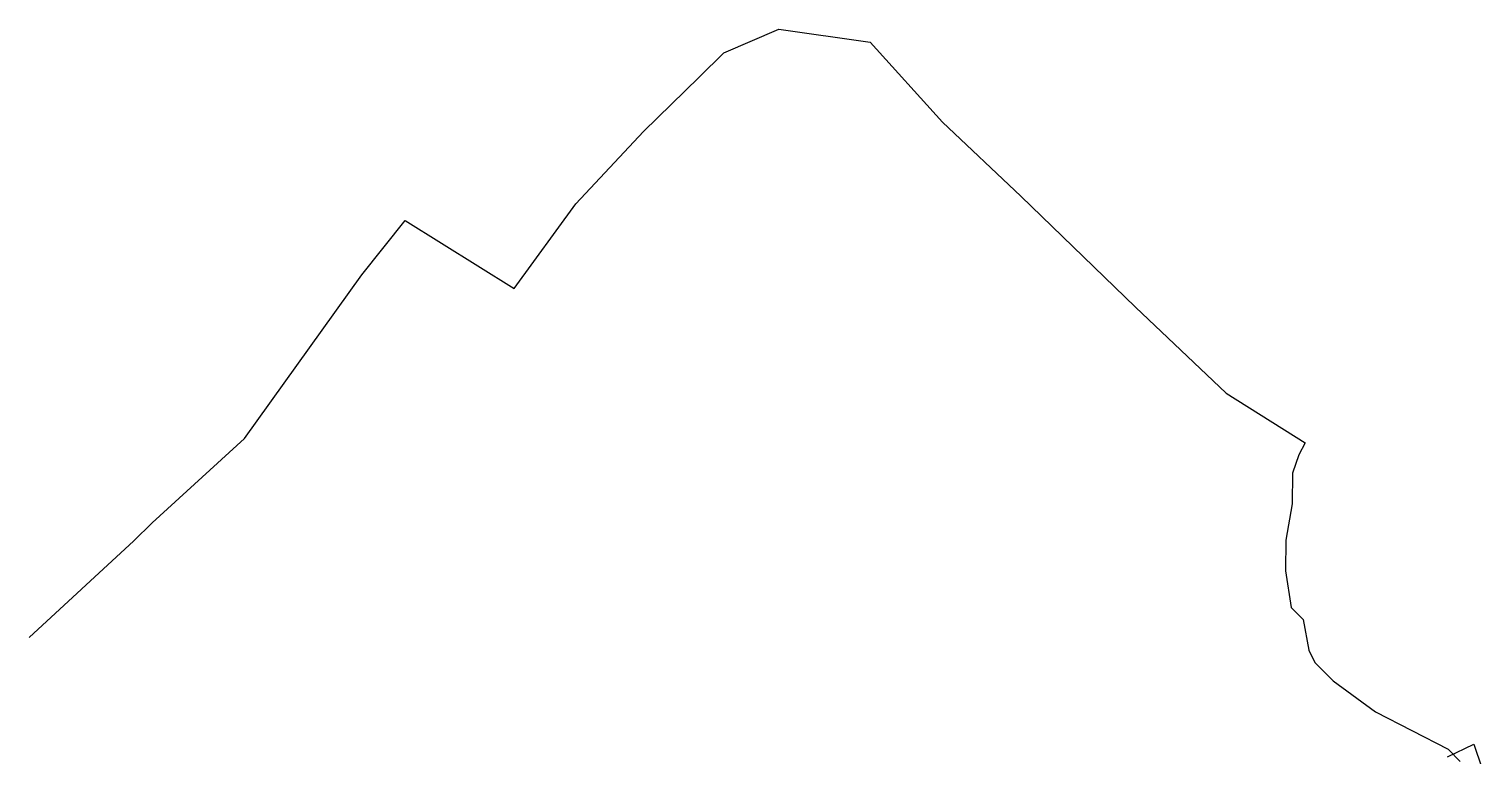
# Model space of a CAD drawing. Header units: metres. Extents: x 288765 to 291200, y 2086247 to 2088874.
# Drawn here: x 289061 to 290813, y 2087997 to 2088874 of the extents above; entities that cross this region are included whole.
import ezdxf

# ---------------------------------------------------------------- set-up
doc = ezdxf.new("R2010")
doc.units = ezdxf.units.M
for name, color, linetype in [('OFF', 1, 'Continuous'), ('POLY_WATER', 4, 'Continuous'), ('VILLAGE BOUNDRY', 15, 'Continuous')]:
    doc.layers.add(name, color=color, linetype=linetype)

msp = doc.modelspace()

# ---------------------------------------------------------------- linework, layer by layer
at = {"layer": 'OFF'}
msp.add_line((290771.6, 2087996), (290803.3, 2088011.4), dxfattribs=at)
at = {"layer": 'POLY_WATER'}
msp.add_line((290803.3, 2088011.4), (290813.1, 2087982.8), dxfattribs=at)
at = {"layer": 'VILLAGE BOUNDRY'}
for p, q in [((289898.5, 2088844.9), (289964.9, 2088873.6)), ((289964.9, 2088873.6), (290075.1, 2088857.8)), ((290075.1, 2088857.8), (290162.3, 2088761.3)), ((289868.7, 2088815.7), (289898.5, 2088844.9)), ((289801.9, 2088750.2), (289868.7, 2088815.7)), ((290162.3, 2088761.3), (290257, 2088672.2)), ((289720.2, 2088662.8), (289801.9, 2088750.2)), ((289645.6, 2088560.6), (289720.2, 2088662.8)), ((290257, 2088672.2), (290395.4, 2088538.4)), ((289461.9, 2088577.2), (289514.1, 2088642.8)), ((289514.1, 2088642.8), (289645.6, 2088560.6)), ((289320.3, 2088380), (289461.9, 2088577.2)), ((289461.9, 2088577.2), (289461.9, 2088577.2)), ((290395.4, 2088538.4), (290504.7, 2088434.4)), ((290504.7, 2088434.4), (290599.7, 2088374.6)), ((289209, 2088278.2), (289320.3, 2088380)), ((290599.7, 2088374.6), (290592.2, 2088360)), ((290592.2, 2088360), (290584.6, 2088338)), ((290584.6, 2088338), (290584.2, 2088301.2)), ((290584.2, 2088301.2), (290576.4, 2088257.2)), ((289186.7, 2088256.4), (289209, 2088278.2)), ((289060.5, 2088140), (289186.7, 2088256.4)), ((290576.4, 2088257.2), (290576.1, 2088220.4)), ((290576.1, 2088220.4), (290583, 2088176.2)), ((290583, 2088176.2), (290597.5, 2088161.4)), ((290597.5, 2088161.4), (290604.5, 2088124.6)), ((290604.5, 2088124.6), (290611.7, 2088109.8)), ((290611.7, 2088109.8), (290633.6, 2088087.5)), ((290633.6, 2088087.5), (290684.6, 2088050.2)), ((290684.6, 2088050.2), (290728.5, 2088027.7)), ((290728.5, 2088027.7), (290772.4, 2088005.2)), ((290772.4, 2088005.2), (290787, 2087990.4))]:
    msp.add_line(p, q, dxfattribs=at)

doc.saveas('drawing.dxf')
